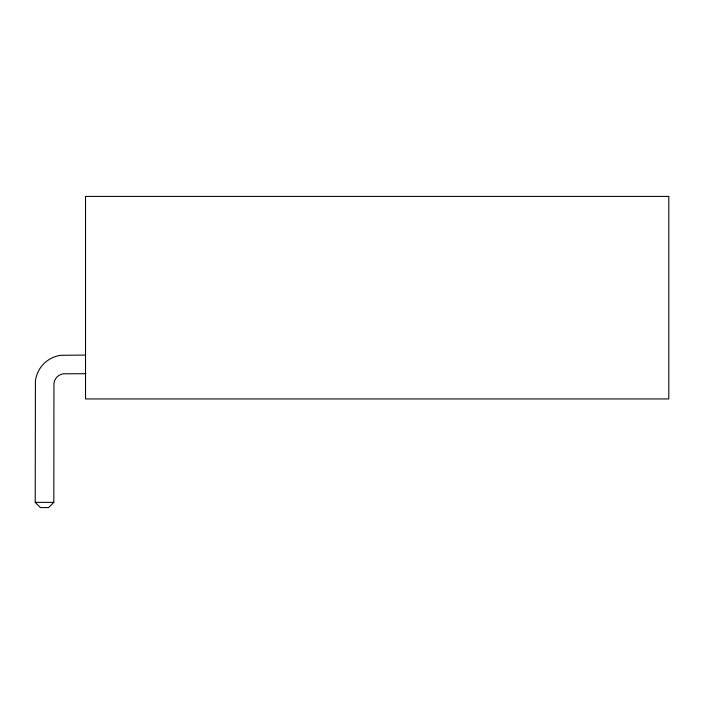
<?xml version="1.0" encoding="UTF-8"?>
<svg xmlns="http://www.w3.org/2000/svg" width="704" height="704" viewBox="0 0 704 704"><rect width="100%" height="100%" fill="white"/><g stroke="black" fill="none" stroke-linecap="round" stroke-linejoin="round"><path stroke-width="1.06" d="M85.862 373.701L63.342 373.815A10.921 10.921 0 0 0 53.944 383.214L53.83 502.366L48.611 507.584L40.418 507.584L35.2 502.366L35.429 380.776A29.586 29.586 0 0 1 60.905 355.3L85.325 355.071M35.2 502.366L53.83 502.366M668.8 196.416L85.518 196.416L85.518 398.948L668.8 398.948L668.8 196.416"/></g></svg>
